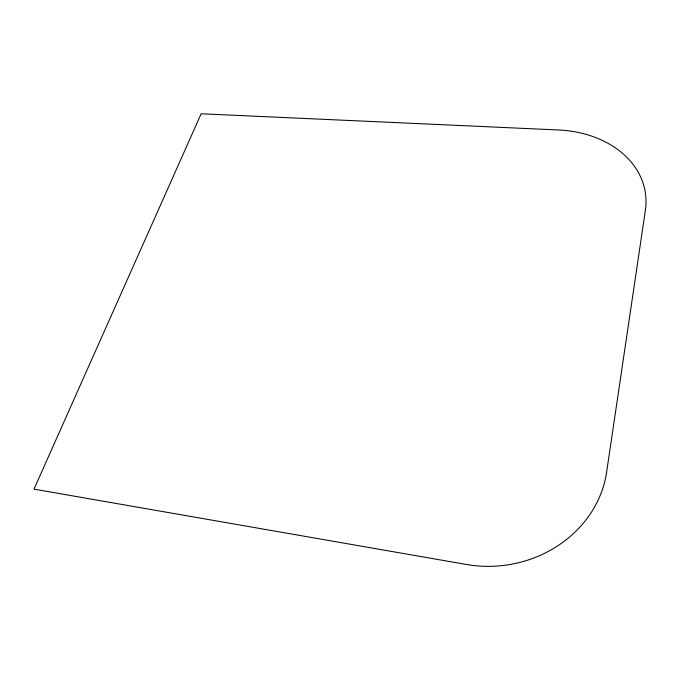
<?xml version="1.0" encoding="UTF-8"?>
<svg xmlns="http://www.w3.org/2000/svg" width="680" height="680" viewBox="0 0 680 680"><rect width="100%" height="100%" fill="white"/><g stroke="black" fill="none" stroke-linecap="round" stroke-linejoin="round"><path stroke-width="1.02" d="M645.362 210.434L606.594 472.345A115.812 104.082 -9.2 0 1 466.548 564.502L34 489.141L201.161 113.772L558.433 129.974A101.473 77.07 -7.9 0 1 645.362 210.434"/></g></svg>
